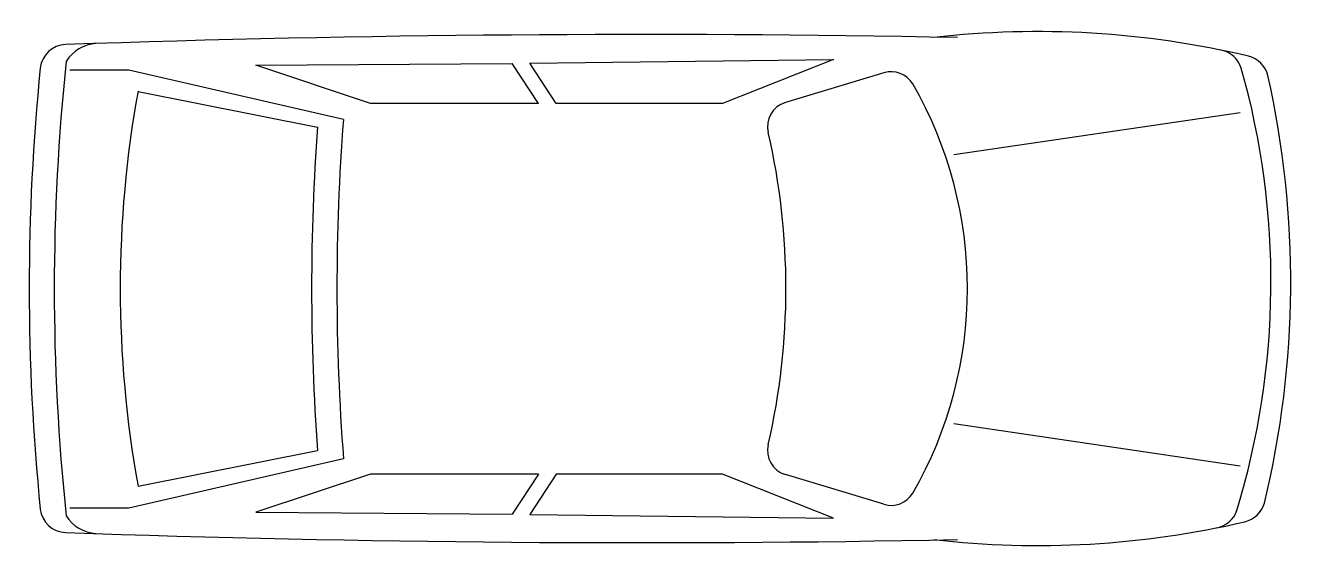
# Model space of a CAD drawing. Extents: x 1228 to 4078, y 2639 to 3816.
import ezdxf

# ---------------------------------------------------------------- set-up
doc = ezdxf.new("R2010")
doc.units = 0
doc.header["$MEASUREMENT"] = 0
doc.layers.add('2D', color=7, linetype='CONTINUOUS')
doc.layers.add('INSERT', color=7, linetype='CONTINUOUS')

# ---------------------------------------------------------------- blocks, each defined once
blk = doc.blocks.new('C-2CAR02')
at = {"layer": '2D', "color": 0, "linetype": 'BYBLOCK'}
for p, q in [((-800.7, 491.7), (-227.1, 496)), ((-543.6, 406.4), (-800.7, 491.7)), ((-168.1, 406.4), (-227.1, 496)), ((-187.7, 496.6), (491.8, 505)), ((-128.2, 406.4), (-187.7, 496.6)), ((491.8, 505), (243.4, 406.4)), ((-1084.3, 480.7), (-1216.1, 480.7)), ((-604.5, 370.3), (-1084.3, 480.7)), ((604.4, 474.9), (384.6, 408.6)), ((-1063.8, 433), (-662.3, 353.3)), ((-168.1, 406.4), (-543.6, 406.4)), ((243.4, 406.4), (-128.2, 406.4)), ((1401.7, 385.5), (761.4, 291.3)), ((1401.7, -404.5), (761.4, -310.3)), ((-1063.8, -449.4), (-662.3, -369.7)), ((-604.3, -388.2), (-1084.3, -498.7)), ((-543.6, -422.8), (-800.7, -508.1)), ((-168.1, -422.8), (-543.6, -422.8)), ((-168.1, -422.8), (-227.1, -512.4)), ((-128.2, -422.8), (-187.7, -513)), ((243.4, -422.8), (-128.2, -422.8)), ((491.8, -521.4), (243.4, -422.8)), ((604.4, -490.2), (384.6, -423.8)), ((-1084.3, -498.7), (-1216.1, -498.7)), ((-800.7, -508.1), (-227.1, -512.4)), ((-187.7, -513), (491.8, -521.4))]:
    blk.add_line(p, q, dxfattribs=at)
for centre, radius, start, end in [((59.9, -36062.8), 36623.4, 88.89024, 92.01225), ((949.3, -1472.7), 2039.8, 76.6607, 96.5655), ((-1223.9, 479), 59, 92.1119, 173.4899), ((-1151.6, 454.1), 86.6, 94.3987, 147.5288), ((1347.8, 467.5), 59, 17.8179, 78.3942), ((3603, -7.6), 4910.4, 174.2342, 185.7658), ((3622, -7.6), 4873.3, 174.0142, 185.9858), ((-283.4, 7.7), 1753.8, 343.0347, 15.8141), ((1406.3, 454.6), 59, 14.3452, 76.6607), ((620.8, 420.9), 56.5, 31.1455, 106.7984), ((-590, 7.7), 2104.8, 346.3976, 12.667), ((1364.6, -7.6), 2468.3, 169.6897, 190.3103), ((-126.1, -7.6), 917.6, 330.0774, 29.9226), ((400.9, 354.5), 56.5, 106.7984, 193.6631), ((4264.6, -7.6), 4940.2, 175.7971, 184.2029), ((4296.7, -7.6), 4915.7, 175.5919, 184.4407), ((-1172.9, -7.6), 1558.4, 347.0683, 12.9317), ((400.9, -369.7), 56.5, 166.3369, 253.2016), ((620.8, -436.1), 56.5, 253.2016, 328.8545), ((-1223.9, -494.3), 59, 186.5101, 267.8881), ((1338.3, -484.7), 59, 281.3249, 340.8826), ((1398.8, -471.6), 59, 283.1156, 344.5941), ((-1151.6, -469.3), 86.6, 212.4712, 265.6013), ((949.3, 1457.4), 2039.8, 263.4345, 283.1156), ((59.9, 36047.5), 36623.4, 267.98775, 271.10976)]:
    blk.add_arc(centre, radius, start, end, dxfattribs=at)

msp = doc.modelspace()

# ---------------------------------------------------------------- block references
at = {"layer": 'INSERT'}
msp.add_blockref('C-2CAR02', (2543.4, 3235.2), dxfattribs=at)

doc.saveas('drawing.dxf')
